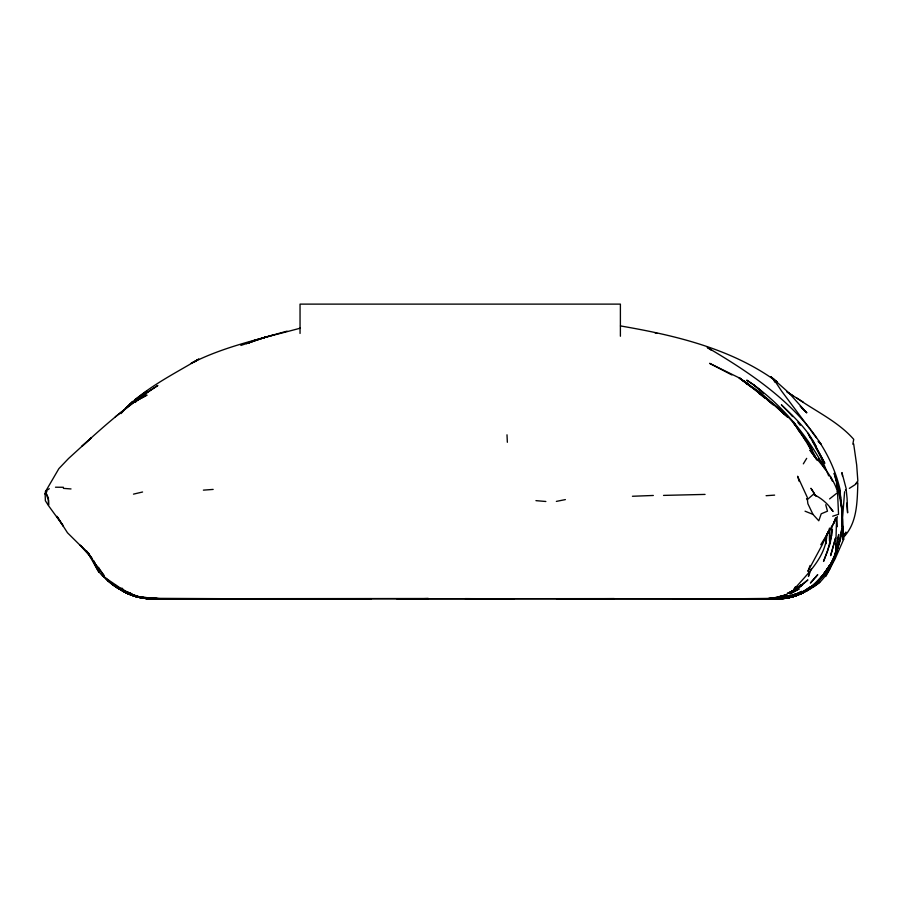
<?xml version="1.0" encoding="UTF-8"?>
<svg xmlns="http://www.w3.org/2000/svg" width="903" height="903" viewBox="0 0 903 903"><rect width="100%" height="100%" fill="white"/><g stroke="black" fill="none" stroke-linecap="round" stroke-linejoin="round"><path stroke-width="1.35" d="M842.792 526.257L842.623 539.588L842.059 513.13M829.451 540.886L829.405 528.131M838.074 491.887L838.785 490.814L834.146 473.274L839.497 490.814L838.774 491.898M831.505 535.569L827.52 551.225L823.536 561.418L830.094 543.741L831.505 535.569L831.629 525.986L831.031 538.357L832.476 529.677M857.85 482.845C857.173 501.583 857.421 523.209 843.312 537.466M842.047 525.625L842.364 518.717C842.691 531.528 839.925 544.328 834.846 556.067M842.07 525.727L842.059 507.249L839.497 492.564M795.487 586.69L793.624 589.84C807.677 573.507 826.505 556.553 826.9 533.504M834.97 555.548L839.722 541.281L841.765 529.158C838.413 547.816 833.604 568.698 819.743 582.333C807.226 592.221 791.807 599.468 775.542 598.791C787.766 599.174 799.798 595.145 809.743 588.146C823.005 577.186 837.431 562.445 836.122 543.922L835.749 547.658L836.596 517.746M844.598 491.717L842.589 517.69L843.639 539.407L835.072 558.934L827.317 573.089M809.111 572.468L808.456 576.453L811.244 568.901M837.532 540.863L838.718 534.452L834.993 557.095M852.816 444.22L853.741 439.355C838.266 421.701 816.019 411.475 796.999 398.178M826.934 533.639L826.087 537.522L826.234 543.685M826.843 571.531L825.726 576.543L830.523 567.716M835.614 518.175L833.063 524.711L820.748 544.746M835.76 518.13L834.88 520.76L837.408 516.618M834.406 556.745L829.823 566.249L838.198 547.105M810.07 565.447L807.914 571.362L822.069 545.107L828.762 530.727M834.632 554.826L835.546 552.523L834.598 554.916M835.309 519.067L833.063 524.711L835.038 520.241M826.967 534.948L828.999 530.05M826.956 534.96L829.101 530.343M781.851 598.283L733.055 598.791L779.786 598.757C806.086 598.192 826.888 577.152 835.862 553.776M800.261 593.79L809.743 588.146C802.135 593.373 793.466 597.018 784.289 598.294L797.27 595.1L810.555 587.661L802.835 592.549L789.753 597.391C803.309 594.592 814.517 585.889 823.536 575.753L817.17 582.503L808.354 589.569L801.616 593.474L792.992 596.736L779.266 598.779L789.753 597.391L796.897 595.258L794.121 596.285L803.501 592.402L789.335 597.447L780.181 598.554L787.055 597.662L796.062 595.133L787.055 597.662L774.808 598.791L790.464 597.03L775.711 598.791C800.814 600.134 822.498 582.085 832.747 560.345M830.692 563.799L826.855 570.538L821.132 577.931L813.806 585.133C822.723 577.649 829.439 567.671 834.316 557.151M827.667 568.585L828.807 566.271M829.022 566.181L827.859 568.19M842.984 537.545L845.964 532.093L842.962 537.522M828.198 568.371L820.906 578.202L829.97 565.233M821.132 577.931L819.484 579.828L825.353 573.078L831.223 563.449M829.383 566.779L832.25 561.768L825.353 573.078L815.014 584.275L823.051 575.922L831.528 562.987M827.69 568.698L830.083 564.544M828.13 567.806L820.522 578.507L818.728 580.313L827.092 569.748L820.522 578.507L815.172 583.835L819.766 578.857M803.331 463.86L806.672 458.363M828.017 567.603L823.762 574.421L816.899 582.3L824.281 573.879L815.172 583.835M46.64 491.661L45.15 493.93L46.64 491.661L45.15 493.93L45.364 500.736L48.785 506.052L63.379 526.144L56.957 516.324L67.465 532.759L88.234 553.325L80.164 545.198L91.971 558.426L86.428 550.74M827.171 569.229L822.52 575.866L827.092 569.285M845.603 490.284L846.325 489.212L841.923 472.574L842.488 476.028M821.685 576.994L828.243 567.727C820.929 579.76 810.183 590.077 796.785 594.975M827.092 569.748L820.522 578.507M120.979 413.63C141.963 389.532 171.818 375.343 198.818 359.067L191.12 363.356C225.174 345.939 263.642 338.106 300.417 328.139M857.139 482.179L854.972 484.764L849.339 488.388M820.556 578.338L813.693 585.02L824.281 573.879M819.834 578.857L810.589 587.548M855.672 484.098L857.85 481.096L856.676 465L853.662 443.904M135.202 402.467L138.836 398.708L137.245 400.345M820.782 577.92L814.416 584.422L805.578 590.867L807.271 589.885L797.473 594.964L791.875 596.804L801.932 592.808M837.205 491.706L837.928 491.04L836.505 483.082L836.946 485.791M138.306 399.532L147.561 391.597L140.981 397.072M807.18 499.698L814.314 493.478L810.928 488.275L815.86 496.153M143.791 394.724L157.844 385.502C130.438 403.031 105.741 424.455 81.823 446.421L91.101 437.966L68.493 458.555L58.876 468.634L45.15 492.18L45.872 492.846M829.586 498.919L837.013 493.038L837.6 493.715L838.537 514.326L832.701 516.211M115.313 416.814L134.784 401.7L146.817 395.164L134.784 401.7M842.77 536.958L845.016 535.287M135.032 399.566L146.534 391.225M812.711 587.401L819.743 582.333M795.757 589.433L807.892 579.918L799.866 586.848L790.588 592.707L802.361 584.805L789.177 592.978M193.931 362.363L197.238 360.049M45.906 491.006L49.304 488.704M800.679 593.395L802.914 592.233L793.455 596.341L783.262 598.407L792.157 596.691L802.835 592.549M246.384 343.704L250.921 342.045M240.853 345.443L265.685 337.067L287.064 331.153M249.081 342.79L265.685 337.067L253.212 340.86L273.767 334.878M793.477 596.262L801.13 593.768L784.673 598.226L792.992 596.736M792.371 596.59L779.786 598.757M797.27 595.1L787.179 597.91L775.542 598.791L787.619 597.741M133.486 494.133L142.572 492M556.361 501.402L565.38 499.596M787.055 597.662L784.255 597.933L788.974 596.951L780.011 598.486L792.845 596.082L781.919 598.283L771.286 598.791L781.919 598.283L789.177 596.849L775.711 598.791M775.474 598.633L786.005 596.736L775.474 598.633L769.108 598.791L784.255 597.73L796.356 593.824L784.267 597.617L769.108 598.791L780.102 598.396L776.772 598.689L790.475 595.72L780.169 598.249L773.261 598.791L783.443 597.526L775.474 598.633L743.485 598.87L556.508 598.745M159.21 598.791L140.552 597.086L159.21 598.791C146.399 599.445 132.978 597.526 122.086 590.336C132.639 596.849 145.191 599.378 157.506 598.791C143.69 599.671 129.501 596.228 118.282 587.977M771.636 598.678L783.432 597.086L766.218 598.824L697.421 598.847M784.289 598.294L790.746 597.21M777.133 598.655L784.289 597.82M779.3 597.786L766.218 598.824L774.921 598.057L786.739 594.727L770.767 598.644L780.542 597.154L776.388 597.967L786.739 594.727L774.921 598.057L766.218 598.824M789.335 597.447L777.449 598.791L151.501 598.791L140.721 597.809L151.501 598.791L139.66 597.301L127.639 593.429L137.933 597.12L151.738 598.813C137.482 598.802 123.722 593.057 112.751 584.128L124.603 592.018L134.908 596.07M778.623 598.666L784.899 597.978M203.389 490.137L213.153 489.415M766.094 495.702L774.616 495.126M782.596 598.452L774.808 598.791M632.439 496.266L653.332 495.465M420.448 598.791L428.383 598.52L149.921 598.757L134.581 596.003L125.077 591.747L134.581 596.003L143.498 598.125M663.536 495.397L705.062 494.415M146.512 598.317L155.813 598.791L147.799 598.249M344.63 598.791L371.472 598.666L204.947 598.757M584.501 598.791L614.277 598.621L396.812 598.791M721.023 598.87L768.622 598.734L673.254 598.881M153.442 598.237L161.693 598.791L148.194 598.237M243.9 598.791L152.618 598.328M467.156 598.813L483.579 598.791M125.077 591.747L134.581 596.003L148.826 598.689L249.917 598.791M345.273 598.791L267.92 598.712L286.274 598.791M140.721 597.809L150.429 598.734L254.398 598.791M514.371 598.791L465.192 598.644L494.472 598.791M55.478 487.214L63.424 487.281M146.286 598.283L157.506 598.791L140.089 597.526L143.837 598.305L131.138 594.772M157.878 598.745L161.693 598.791M155.813 598.791L148.363 598.441M128.768 594.05L139.096 597.357L133.904 595.89L146.884 598.576L133.949 595.878L120.505 589.219C129.727 595.382 140.71 598.633 151.783 598.791C141.387 598.475 130.732 596.093 122.052 590.144L129.705 594.388L137.775 596.962L121.702 590.359L130.833 594.84L126.048 592.582L138.61 597.233L151.783 598.791M148.826 598.689L152.28 598.791L147.155 598.294M150.429 598.734L152.28 598.791M152.088 598.813L144.57 598.26L134.355 595.957L141.399 597.797L145.507 598.362L138.306 597.03L125.991 592.503L136.601 596.827L143.758 598.125M63.402 488.365L71.021 488.941M535.942 500.646L545.852 501.492M148.002 598.226L155.327 598.802L150.225 598.317M144.604 598.046L140.755 597.673L145.462 598.418M149.921 598.757L141.399 597.797L131.804 595.032M147.087 598.486L140.755 597.673L143.521 597.978L131.556 594.885L136.105 596.398C123.418 592.345 111.08 585.584 102.468 575.234M150.225 598.271L152.731 598.633M139.66 597.301L143.758 597.888M146.489 598.271L149.221 598.666M138.317 597.075L146.794 598.531L135.044 596.228M140.089 597.526L144.864 598.339M620.485 325.915L624.458 326.626C677.769 335.984 732.751 349.438 777.111 381.924L770.925 376.788L788.714 392.681L806.718 412.727L800.216 406.384M142.121 597.301L144.615 597.752M655.081 332.88L656.91 333.241M132.583 594.546L139.062 596.883L132.527 594.761M124.738 591.386L122.56 589.986L127.165 592.921L138.103 597.143L122.627 590.393L136.601 596.827M138.373 596.612L134.953 595.529L138.531 596.68M138.61 597.233L130.438 594.603L122.153 590.325M134.75 596.138L125.822 592.086L135.687 596.352L123.643 591.07L120.46 588.869M126.601 592.221L132.075 594.332L121.295 589.524L114.331 585.234L131.364 594.422L121.295 589.524M805.047 511.188L812.948 514.371L818.784 520.794L821.222 513.796L827.487 511.166L825.726 504.743M127.357 592.955L130.167 594.242L122.153 589.952L127.357 592.955L124.004 590.855M122.627 590.37L130.709 594.625M133.08 595.472L123.643 591.07M127.142 592.921L129.93 594.309L125.822 592.086M130.404 594.298L122.345 590.212L130.167 594.242M123.914 591.059L129.93 594.309M120.968 589.715L116.058 587.108L107.457 580.55M116.058 587.108L124.603 592.018M731.881 374.959L709.611 363.345L739.06 377.804L750.449 386.236L746.544 383.075C763.633 397.783 784.809 409.431 797.394 428.327M786.795 391.891L803.151 402.049M788.251 392.771L793.071 395.706M752.436 383.91L746.725 380.152C779.921 402.207 806.232 433.632 824.913 468.646L820.624 462.076M711.135 350.104L707.23 347.429C763.43 380.468 824.89 422.83 840.287 490.51L839.282 491.672L840.004 490.6L841.596 508.547M749.174 384.825L739.602 378.097L760.947 393.008L785.813 415.493M122.639 589.975L124.885 591.6M763.678 396.022L739.06 377.804L750.754 386.698L744.309 381.077L746.781 384.114M759.084 393.539L765.338 398.392M767.426 400.006L773.295 404.804L758.644 392.365M806.514 498.58L807.361 499.257L807.869 503.693L812.948 514.371M765.823 397.771L769.051 400.401M106.204 579.094L114.196 585.663L103.8 576.396M759.57 389.622L753.125 384.306L763.295 393.098M772.979 403.765L787.45 417.209M818.107 441.432L821.053 444.208L818.694 440.969M845.355 490.013L846.325 490.961L847.093 498.49L847.612 512.825L846.675 503.118M777.855 407.58L784.617 414.33M791.107 414.579L792.857 416.576L781.377 404.815C794.64 417.536 808.603 430.438 816.504 447.346L812.96 441.195L824.811 463.329L818.829 452.031M87.749 552.422L97.795 570.459L102.344 575.787L124.591 590.957L131.861 593.903L122.774 590.065L124.591 590.957L121.86 588.022M801.988 407.863L806.718 412.727M813.659 494.472C821.572 498.14 828.22 504.066 833.074 511.482L830.162 507.892M797.868 422.356L800.284 425.302M798.658 430.088L809.901 445.89L817.317 460.507M810.578 430.02L816.301 437.718M797.676 429.286L802.891 436.386M96.361 566.181L88.234 552.771M809.844 428.925L781.58 391.055L773.25 378.56L774.718 382.104M802.428 435.799L805.431 440.325M818.513 458.837L819.924 460.993M87.106 551.801L90.492 557.095L88.438 553.584M815.985 447.572L818.118 450.924M820.782 461.523L820.421 460.948L824.913 468.646M797.439 428.474L794.279 423.225L801.943 434.535L816.707 459.571L809.946 450.225C820.059 463.42 832.769 475.554 837.6 491.966M96.282 565.47L93.472 560.639L95.379 564.093M98.991 572.367L91.993 558.799M807.361 497.508L797.597 476.253L799.234 481.434M795.577 425.606L794.008 422.344L794.516 424.816M831.753 479.527L830.354 476.592L832.476 481.276M48.536 498.253L45.906 492.756L48.457 500.533L48.559 505.172L48.536 499.63M810.104 437.729L808.106 433.259L820.838 457.042L828.694 475.825M814.348 456.466L807.056 441.319L812.361 451.207L810.047 446.477L810.838 450.112M838.785 492.564L841.901 508.818L842.273 525.523L842.081 517.622M840.162 493.738L840.648 497.914M843.639 539.407L842.781 532.273M841.201 503.49L841.619 507.678M507.001 434.806L507.351 442.289M836.438 517.735L836.821 527.025L836.539 518.119M620.395 336.243L620.395 304.119L300.044 304.119L300.044 333.455M835.501 538.177L830.658 555.537L835.501 538.177M839.316 541.608L836.065 552.738L839.316 541.608M815.669 577.017L810.409 583.056L817.734 574.68L815.669 577.017M130.314 403.776L125.822 408.337L132.797 401.383L130.314 403.776M800.905 584.975L794.042 590.201L787.145 593.576L797.428 588.316L800.814 586.07L793.534 590.63L800.905 584.975M812.305 587.029L805.758 591.499L812.305 587.029M810.713 586.6L803.828 591.183L810.713 586.6M799.008 588.993L790.012 593.835L799.008 588.993M801.898 591.386L793.173 595.325L801.898 591.386M252.49 341.311L248.856 342.609L252.49 341.311M789.109 595.675L779.628 598.023L789.109 595.675M117.221 587.018L115.449 585.189L117.221 587.018M98.799 567.987L93.686 562.388L104.082 575.617L98.799 567.987"/></g></svg>
